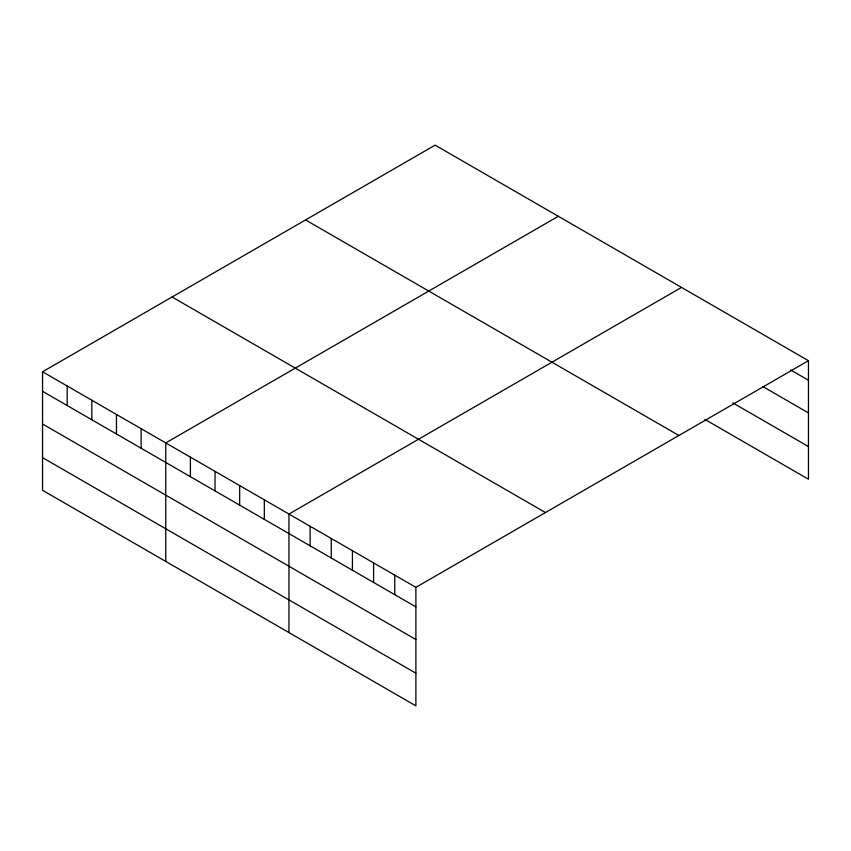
<?xml version="1.0" encoding="UTF-8"?>
<svg xmlns="http://www.w3.org/2000/svg" width="851" height="851" viewBox="0 0 851 851"><rect width="100%" height="100%" fill="white"/><g stroke="black" fill="none" stroke-linecap="round" stroke-linejoin="round"><path stroke-width="1.28" d="M42.55 371.781L415.894 587.339L415.894 705.851L42.55 490.304L42.55 371.781L435.106 145.149L808.45 360.696L808.45 479.219L704.894 419.426M558.309 216.282L165.754 442.914L165.754 561.437M681.513 287.415L288.957 514.047L288.957 632.57M415.894 587.339L808.45 360.696M790.632 369.951L808.45 380.237M762.794 386.545L808.45 412.895M732.732 402.831L808.45 446.552M305.562 219.941L678.907 435.489M172.093 296.999L545.438 512.547M42.55 391.322L415.894 606.88M42.55 423.989L415.894 639.537M42.55 457.636L415.894 673.194M394.747 575.116L394.747 594.658M373.589 562.905L373.589 582.446M352.431 550.693L352.431 570.234M331.273 538.481L331.273 558.022M310.115 526.258L310.115 545.799M264.321 499.824L264.321 519.365M239.674 485.591L239.674 505.132M215.037 471.369L215.037 490.91M190.401 457.147L190.401 476.677M141.117 428.691L141.117 448.232M116.47 414.469L116.47 433.999M91.834 400.236L91.834 419.777M67.186 386.014L67.186 405.555"/></g></svg>
